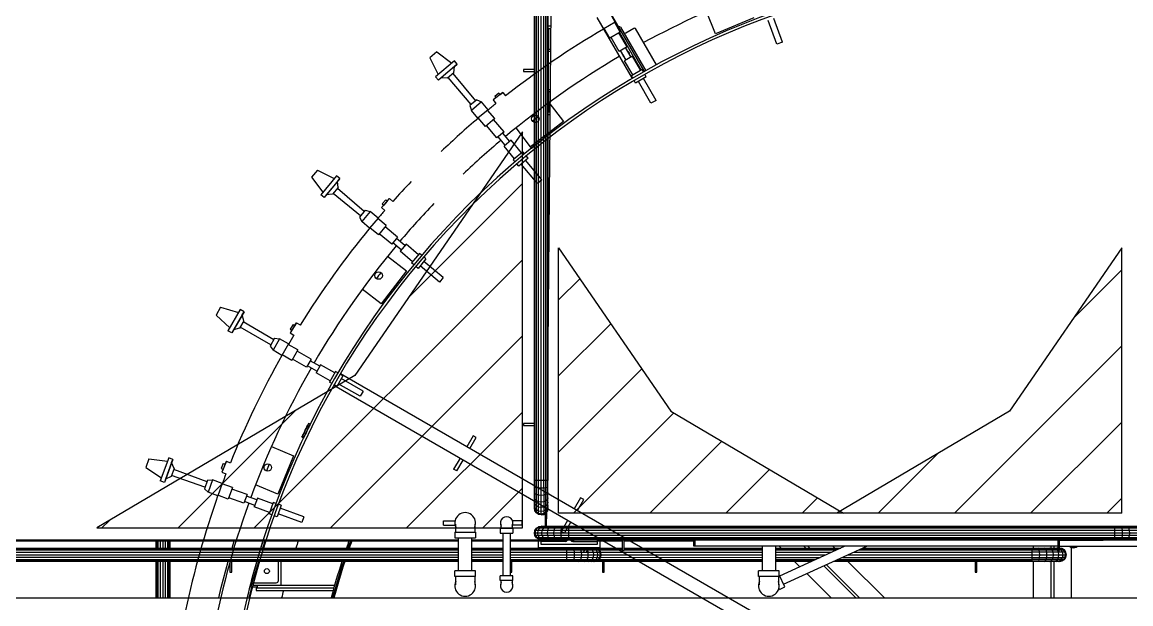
# Model space of a CAD drawing. Header units: metres. Extents: x 0 to 63075, y 0 to 44550.
# Drawn here: x 56310 to 56913, y 39122 to 39438 of the extents above; entities that cross this region are included whole.
import ezdxf

# ---------------------------------------------------------------- set-up
doc = ezdxf.new("R2010")
doc.units = ezdxf.units.M
doc.header["$LTSCALE"] = 75
for name, color, linetype in [('GSB', 7, 'Continuous'), ('ML6', 1, 'Continuous'), ('SDM', 7, 'Continuous'), ('SL1', 8, 'Continuous')]:
    doc.layers.add(name, color=color, linetype=linetype)
doc.styles.add('ROMANS', font='ROMANS.SHX')
doc.dimstyles.new('75___1-75', dxfattribs={"dimscale": 75, "dimtxt": 2.5, "dimasz": 2, "dimexe": 1.5, "dimexo": 1, "dimgap": 0.5, "dimtad": 1, "dimdec": 0, "dimzin": 12, "dimtxsty": 'ROMANS', "dimcen": 0, "dimclrd": 256, "dimclre": 256, "dimclrt": 3, "dimazin": 3, "dimtfac": 1, "dimtdec": 0, "dimtmove": 0, "dimatfit": 0, "dimfxl": 1, "dimlwd": -1, "dimlwe": -1, "dimarcsym": 0})
pattern_1 = [(44.99813, (326091.56, -18363.04), (-137.8813, 137.89033), [])]

# ---------------------------------------------------------------- blocks, each defined once
blk = doc.blocks.new('A$C6bae614f')
at = {"layer": 'SL1'}
h = blk.add_hatch(dxfattribs=at)
h.set_pattern_fill('_USER', color=256, scale=195, angle=44.9981, style=0, pattern_type=0)
h.set_pattern_definition(pattern_1)
h.paths.add_polyline_path([(390344.6, 36164), (389409.9, 35612), (390951.1, 35612), (390951.1, 37046.2)])
h = blk.add_hatch(dxfattribs=at)
h.set_pattern_fill('_USER', color=256, scale=195, angle=44.9981, style=0, pattern_type=0)
h.set_pattern_definition(pattern_1)
h.paths.add_polyline_path([(391488.2, 36035), (392114.1, 35665.3), (391082.1, 35665.3), (391082.1, 36625.7)])
h = blk.add_hatch(dxfattribs=at)
h.set_pattern_fill('_USER', color=256, scale=195, angle=44.9981, style=0, pattern_type=0)
h.set_pattern_definition(pattern_1)
h.paths.add_polyline_path([(392715.1, 36034.9), (392089.2, 35665.3), (393121.3, 35665.2), (393121.3, 36625.7)])
for p, q in [((390994.7, 35783.2), (390994.7, 37540)), ((390996.5, 35783.2), (390996.6, 37540)), ((391001.8, 35783.2), (391001.9, 37540)), ((391009.7, 35783.2), (391009.8, 37540)), ((391019.1, 35783.2), (391019.1, 37540)), ((391028.4, 35783.2), (391028.5, 37540)), ((391036.3, 35783.2), (391036.4, 37540)), ((391041.6, 35783.2), (391041.7, 37540)), ((391043.5, 37540), (391043.5, 35783.2)), ((391054.1, 37489.2), (391043.5, 36274.2)), ((391220.7, 37459.9), (391348.2, 37239)), ((391264.7, 37485.3), (391392.2, 37264.4)), ((391287.2, 37443.3), (391268.5, 37475.5)), ((391650.9, 37401.2), (391617.6, 37481.6)), ((391789.5, 37458.6), (391650.9, 37401.2)), ((391892.4, 37371.3), (391861.1, 37457.1)), ((391043.5, 37429.7), (391053.6, 37429.7)), ((391045.2, 37419.7), (391045.2, 37344.7)), ((391053.5, 37419.7), (391045.2, 37419.7)), ((391245.8, 37419.4), (391227.2, 37451.6)), ((391287.2, 37443.3), (391245.8, 37419.4)), ((391267.4, 37385.7), (391247.4, 37420.3)), ((391305.6, 37407.7), (391285.6, 37442.4)), ((391300.4, 37426.1), (391299.2, 37425.4)), ((391306.5, 37425.5), (391397.7, 37267.5)), ((391325.7, 37404.4), (391354.6, 37421.1)), ((391436.6, 37289), (391360.7, 37420.5)), ((391872.3, 37364), (391841.1, 37449.8)), ((391305.6, 37407.7), (391267.4, 37385.7)), ((391301.3, 37337.6), (391272, 37388.4)), ((391330.2, 37354.3), (391300.9, 37405.1)), ((391303, 37406.2), (391381.7, 37269.9)), ((390641.6, 37335.8), (390615.8, 37314.2)), ((390641.6, 37335.8), (390695.7, 37295.1)), ((391044.2, 37344.7), (391044.2, 37192.7)), ((391052.9, 37344.7), (391044.2, 37344.7)), ((391044.2, 37338.1), (391052.8, 37338.1)), ((391330.2, 37354.3), (391301.3, 37337.6)), ((391326.4, 37306.3), (391306.5, 37340.6)), ((391344.8, 37316.9), (391325, 37351.3)), ((391335.8, 37332.5), (391336.2, 37332.1)), ((391336.2, 37332.1), (391338.3, 37330)), ((391892.4, 37371.3), (391872.3, 37364)), ((390615.8, 37314.2), (390646.5, 37253.8)), ((390705.1, 37303), (390637, 37245.9)), ((390715.3, 37290.9), (390705.1, 37303)), ((391315.2, 37324), (391315.5, 37325.2)), ((391317.3, 37321.8), (391315.2, 37324)), ((391317.7, 37321.4), (391317.3, 37321.8)), ((391350.1, 37320), (391321.1, 37303.3)), ((391350.7, 37252.1), (391321.1, 37303.3)), ((391338.3, 37330), (391338, 37328.7)), ((391379.6, 37268.8), (391350.1, 37320)), ((390715.3, 37290.9), (390647.2, 37233.8)), ((390705.6, 37282.7), (390656.9, 37241.9)), ((390703.4, 37260.1), (390679.6, 37240.1)), ((390782.1, 37158.8), (390700.4, 37257.5)), ((390703.4, 37260.1), (390705.6, 37282.7)), ((390705.6, 37282.7), (390715.3, 37290.9)), ((390994.7, 37271.5), (390955.6, 37271.5)), ((390955.6, 37271.5), (390955.6, 37265.2)), ((390955.6, 37265.2), (390994.7, 37265.1)), ((391384.4, 37271.5), (391345.9, 37249.3)), ((391389.5, 37262.8), (391384.4, 37271.5)), ((391399.7, 37245.1), (391394.2, 37254.6)), ((390647.2, 37233.8), (390637, 37245.9)), ((390656.9, 37241.9), (390647.2, 37233.8)), ((390679.6, 37240.1), (390656.9, 37241.9)), ((390765.7, 37145.1), (390682.7, 37242.7)), ((391350.9, 37240.6), (391345.9, 37249.3)), ((391361.1, 37222.9), (391355.7, 37232.3)), ((391399.7, 37245.1), (391361.1, 37222.9)), ((391416.8, 37149.6), (391371.2, 37228.7)), ((391435.3, 37160.2), (391389.6, 37239.3)), ((390880.1, 37188.4), (390845.5, 37161.6)), ((390866, 37186.4), (390851.1, 37174.8)), ((390851.1, 37174.8), (390855.3, 37169.2)), ((390870.3, 37180.9), (390855.3, 37169.2)), ((390866, 37186.4), (390870.3, 37180.9)), ((390870.3, 37180.9), (390880.1, 37188.4)), ((390880.1, 37188.4), (390889.6, 37176.2)), ((391044.2, 37199.3), (391051.6, 37199.3)), ((391044.2, 37192.7), (391051.5, 37192.7)), ((391045.2, 37192.7), (391045.2, 37117.7)), ((390786.4, 37162.4), (390761.4, 37141.5)), ((390761.4, 37141.5), (390766.3, 37123.9)), ((390802.9, 37154.6), (390766.3, 37123.9)), ((390786.4, 37162.4), (390802.9, 37154.6)), ((390826.8, 37126), (390802.9, 37154.6)), ((390855.3, 37169.2), (390845.5, 37161.6)), ((390845.5, 37161.6), (390855.3, 37148.9)), ((391047.4, 37152.4), (391100.3, 37083.4)), ((391435.3, 37160.2), (391416.8, 37149.6)), ((390790.2, 37095.3), (390766.3, 37123.9)), ((390826.8, 37126), (390790.2, 37095.3)), ((390817.3, 37065.9), (390791.6, 37096.5)), ((390851.1, 37094.2), (390817.3, 37065.9)), ((390851.1, 37094.2), (390825.4, 37124.8)), ((391050.8, 37107.7), (391043.5, 37107.7)), ((391050.9, 37117.7), (391045.2, 37117.7)), ((390859.1, 37024.4), (390821.4, 37069.3)), ((390884.7, 37045.9), (390847, 37090.8)), ((390981.1, 36992.4), (390928.4, 37061)), ((391100.3, 37083.4), (391024.9, 37025.5)), ((390884.7, 37045.9), (390859.1, 37024.4)), ((390889.2, 36997.9), (390863.7, 37028.3)), ((390905.5, 37011.6), (390880, 37042)), ((390910.2, 37015.5), (390884.6, 36994)), ((390948.2, 36970.2), (390910.2, 37015.5)), ((391024.1, 37026.5), (391028.1, 37021.6)), ((390922.6, 36948.8), (390884.6, 36994)), ((390952.4, 36973.8), (390918.3, 36945.2)), ((390958.9, 36966.1), (390952.4, 36973.8)), ((390984.2, 36986.7), (390980.2, 36991.7)), ((390924.8, 36937.5), (390918.3, 36945.2)), ((390972, 36950.4), (390937.9, 36921.8)), ((391021.8, 36873), (390963.1, 36943)), ((390972, 36950.4), (390965, 36958.8)), ((390209.7, 36908), (390188.1, 36882.3)), ((390209.7, 36908), (390270, 36877.4)), ((390937.9, 36921.8), (390930.9, 36930.2)), ((391005.5, 36859.3), (390946.8, 36929.3)), ((390188.1, 36882.3), (390228.8, 36828.2)), ((390278, 36886.8), (390220.8, 36818.7)), ((390290.1, 36876.7), (390232.9, 36808.6)), ((390282, 36866.9), (390241.1, 36818.2)), ((390290.1, 36876.7), (390278, 36886.8)), ((390282, 36866.9), (390290.1, 36876.7)), ((390283.7, 36844.3), (390282, 36866.9)), ((391021.8, 36873), (391005.5, 36859.3)), ((390232.9, 36808.6), (390220.8, 36818.7)), ((390241.1, 36818.2), (390232.9, 36808.6)), ((390263.7, 36820.5), (390241.1, 36818.2)), ((390283.7, 36844.3), (390263.7, 36820.5)), ((390365, 36741.8), (390266.3, 36823.5)), ((390378.8, 36758.2), (390281.2, 36841.2)), ((390470.2, 36804.4), (390440.8, 36772)), ((390449.1, 36781.1), (390440.8, 36772)), ((390440.8, 36772), (390452.6, 36761.2)), ((390456.7, 36799.9), (390443.9, 36785.9)), ((390443.9, 36785.9), (390449.1, 36781.1)), ((390461.9, 36795.2), (390449.1, 36781.1)), ((390456.7, 36799.9), (390461.9, 36795.2)), ((390461.9, 36795.2), (390470.2, 36804.4)), ((390470.2, 36804.4), (390481.6, 36794)), ((390382.4, 36762.5), (390361.4, 36737.5)), ((390361.4, 36737.5), (390369.3, 36721)), ((390400, 36757.6), (390369.3, 36721)), ((390382.4, 36762.5), (390400, 36757.6)), ((390428.5, 36733.7), (390397.8, 36697.1)), ((390428.5, 36733.7), (390400, 36757.6)), ((390458, 36706.5), (390427.3, 36732.2)), ((390397.8, 36697.1), (390369.3, 36721)), ((390429.6, 36672.8), (390399, 36698.5)), ((390458, 36706.5), (390429.6, 36672.8)), ((390499.4, 36664.8), (390454.5, 36702.5)), ((390478, 36639.2), (390433.1, 36676.9)), ((390499.4, 36664.8), (390478, 36639.2)), ((390525.9, 36634.6), (390495.5, 36660.2)), ((390512.2, 36618.4), (390481.8, 36643.8)), ((390529.8, 36639.3), (390508.3, 36613.7)), ((390553.6, 36575.7), (390508.3, 36613.7)), ((390575.1, 36601.3), (390529.8, 36639.3)), ((390462.8, 36595.5), (390531.8, 36542.5)), ((390578.6, 36605.5), (390550, 36571.5)), ((390557.8, 36565), (390550, 36571.5)), ((390602, 36585.9), (390573.4, 36551.9)), ((390586.4, 36599.1), (390578.6, 36605.5)), ((390602, 36585.9), (390593.6, 36593)), ((390664.5, 36518.3), (390594.6, 36577.1)), ((390531.8, 36542.5), (390440.4, 36423.5)), ((390573.4, 36551.9), (390565, 36558.9)), ((390650.8, 36502), (390580.9, 36560.7)), ((390664.5, 36518.3), (390650.8, 36502)), ((390440.4, 36423.5), (390371.5, 36476.5)), ((389858.6, 36411.8), (389841.8, 36382.7)), ((389858.6, 36411.8), (389923.4, 36392.1)), ((389841.8, 36382.7), (389891.3, 36336.5)), ((389929.6, 36402.8), (389885.1, 36325.8)), ((389943.3, 36394.9), (389898.8, 36317.9)), ((389937, 36383.9), (389905.2, 36328.9)), ((389943.3, 36394.9), (389929.6, 36402.8)), ((389937, 36383.9), (389943.3, 36394.9)), ((389942.6, 36361.9), (389937, 36383.9)), ((389905.2, 36328.9), (389898.8, 36317.9)), ((389927.1, 36335), (389905.2, 36328.9)), ((389942.6, 36361.9), (389927.1, 36335)), ((390040.5, 36275.1), (389929.1, 36338.4)), ((390051.2, 36293.6), (389940.6, 36358.4)), ((390133.2, 36354.9), (390109.9, 36318)), ((390120.6, 36348.2), (390110.5, 36332.2)), ((390110.5, 36332.2), (390116.4, 36328.4)), ((390126.6, 36344.5), (390116.4, 36328.4)), ((390120.6, 36348.2), (390126.6, 36344.5)), ((390126.6, 36344.5), (390133.2, 36354.9)), ((390133.2, 36354.9), (390146.3, 36346.8)), ((389898.8, 36317.9), (389885.1, 36325.8)), ((390054, 36298.5), (390037.7, 36270.2)), ((390072.2, 36296.7), (390048.3, 36255.3)), ((390054, 36298.5), (390072.2, 36296.7)), ((390104.4, 36278.1), (390072.2, 36296.7)), ((390116.4, 36328.4), (390109.9, 36318)), ((390109.9, 36318), (390123.4, 36309.4)), ((390037.7, 36270.2), (390048.3, 36255.3)), ((390080.5, 36236.7), (390048.3, 36255.3)), ((390104.4, 36278.1), (390080.5, 36236.7)), ((390138.1, 36256.5), (390103.5, 36276.5)), ((390138.1, 36256.5), (390116.1, 36218.3)), ((390186.2, 36222.6), (390135.5, 36251.9)), ((390116.1, 36218.3), (390081.5, 36238.3)), ((390169.5, 36193.6), (390118.8, 36222.9)), ((390186.2, 36222.6), (390169.5, 36193.6)), ((390217.5, 36197.5), (390183.2, 36217.3)), ((390206.9, 36179.1), (390172.5, 36198.9)), ((390220.6, 36202.7), (390203.9, 36173.8)), ((390255, 36144.3), (390203.9, 36173.8)), ((390271.7, 36173.2), (390220.6, 36202.7)), ((390274.5, 36178), (390252.3, 36139.5)), ((390283.2, 36172.9), (390274.5, 36178)), ((390300.9, 36162.7), (390291.5, 36168.2)), ((392016.1, 35174.6), (390292.4, 36169.8)), ((390261, 36134.4), (390252.3, 36139.5)), ((391992, 35132.8), (390268.3, 36128)), ((390278.7, 36124.2), (390269.2, 36129.7)), ((390300.9, 36162.7), (390278.7, 36124.2)), ((390363.6, 36088.6), (390284.5, 36134.2)), ((390374.2, 36107), (390295.1, 36152.7)), ((390374.2, 36107), (390363.6, 36088.6)), ((390177.4, 35990.6), (390183.1, 35987.9)), ((390994.7, 35989.5), (390955.6, 35989.5)), ((390955.6, 35989.5), (390955.6, 35983.2)), ((390955.6, 35983.2), (390994.7, 35983.2)), ((390158.6, 35937.4), (390152.9, 35940.2)), ((390772.4, 35945.7), (390749.4, 35906)), ((390760.4, 35899.6), (390783.4, 35939.3)), ((390783.4, 35939.3), (390772.4, 35945.7)), ((390042.2, 35906.3), (390122.6, 35873)), ((389599.1, 35862.2), (389587.6, 35830.6)), ((389599.1, 35862.2), (389666.3, 35854)), ((389670.5, 35865.6), (389640.1, 35782.1)), ((389685.4, 35860.2), (389654.9, 35776.7)), ((389681.1, 35848.3), (389659.3, 35788.6)), ((389685.4, 35860.2), (389670.5, 35865.6)), ((389681.1, 35848.3), (389685.4, 35860.2)), ((389690.5, 35827.6), (389681.1, 35848.3)), ((389879.3, 35853.8), (389862.8, 35813.4)), ((389874.6, 35842.4), (389879.3, 35853.8)), ((389879.3, 35853.8), (389893.6, 35848)), ((390122.6, 35873), (390065.1, 35734.4)), ((390725.3, 35864.1), (390702.3, 35824.4)), ((390713.3, 35818.1), (390736.3, 35857.8)), ((389587.6, 35830.6), (389644.3, 35793.7)), ((389690.5, 35827.6), (389679.8, 35798.4)), ((389809.2, 35779.2), (389689.1, 35823.8)), ((389868.1, 35845), (389861, 35827.5)), ((389861, 35827.5), (389867.4, 35824.8)), ((389867.4, 35824.8), (389862.8, 35813.4)), ((389862.8, 35813.4), (389877.6, 35807.3)), ((389874.6, 35842.4), (389867.4, 35824.8)), ((389868.1, 35845), (389874.6, 35842.4)), ((390713.3, 35818.1), (390702.3, 35824.4)), ((389654.9, 35776.7), (389640.1, 35782.1)), ((389659.3, 35788.6), (389654.9, 35776.7)), ((389679.8, 35798.4), (389659.3, 35788.6)), ((389801.9, 35759.1), (389681.2, 35802.1)), ((389811.1, 35784.5), (389800, 35753.8)), ((389811.1, 35784.5), (389829.4, 35785.9)), ((389829.4, 35785.9), (389813, 35741)), ((389864.3, 35773.2), (389829.4, 35785.9)), ((389864.3, 35773.2), (389848, 35728.3)), ((389901.3, 35757.7), (389863.7, 35771.4)), ((390065.1, 35734.4), (389984.8, 35767.7)), ((390994.7, 35760.9), (390994.7, 35783.2)), ((390996.5, 35783.2), (390994.7, 35783.2)), ((391001.8, 35783.2), (390996.5, 35783.2)), ((390996.5, 35758.9), (390996.5, 35783.2)), ((391009.7, 35783.2), (391001.8, 35783.2)), ((391001.8, 35757.1), (391001.8, 35783.2)), ((391028.4, 35783.2), (391009.7, 35783.2)), ((391009.7, 35755.9), (391009.7, 35783.2)), ((391019.1, 35755.5), (391019.1, 35783.2)), ((391036.3, 35783.2), (391028.4, 35783.2)), ((391028.4, 35755.9), (391028.4, 35783.2)), ((391041.6, 35783.2), (391036.3, 35783.2)), ((391036.3, 35757.1), (391036.3, 35783.2)), ((391041.6, 35758.9), (391041.6, 35783.2)), ((391043.5, 35783.2), (391041.6, 35783.2)), ((391043.5, 35760.9), (391043.5, 35783.2)), ((389800, 35753.8), (389813, 35741)), ((389848, 35728.3), (389813, 35741)), ((389886.2, 35716.3), (389848.6, 35730)), ((389901.3, 35757.7), (389886.2, 35716.3)), ((389954.5, 35732.7), (389899.5, 35752.7)), ((389954.5, 35732.7), (389943.1, 35701.3)), ((389989.7, 35713.4), (389952.5, 35727)), ((390994.7, 35739.8), (390994.7, 35760.9)), ((390996.5, 35758.9), (390994.7, 35760.9)), ((390994.7, 35720.8), (390994.7, 35739.8)), ((390996.5, 35735.8), (390994.7, 35739.8)), ((390996.5, 35735.8), (390996.5, 35758.9)), ((391001.8, 35757.1), (390996.5, 35758.9)), ((390996.5, 35715), (390996.5, 35735.8)), ((391001.8, 35732.3), (390996.5, 35735.8)), ((391009.7, 35755.9), (391001.8, 35757.1)), ((391001.8, 35732.3), (391001.8, 35757.1)), ((391001.8, 35710.1), (391001.8, 35732.3)), ((391009.7, 35730), (391001.8, 35732.3)), ((391009.7, 35730), (391009.7, 35755.9)), ((391019.1, 35755.5), (391009.7, 35755.9)), ((391009.7, 35706.8), (391009.7, 35730)), ((391019.1, 35729.2), (391009.7, 35730)), ((391028.4, 35755.9), (391019.1, 35755.5)), ((391019.1, 35729.2), (391019.1, 35755.5)), ((391028.4, 35730), (391019.1, 35729.2)), ((391019.1, 35705.6), (391019.1, 35729.2)), ((391036.3, 35757.1), (391028.4, 35755.9)), ((391028.4, 35755.9), (391028.4, 35730)), ((391036.3, 35732.3), (391028.4, 35730)), ((391028.4, 35730), (391028.4, 35706.8)), ((391041.6, 35758.9), (391036.3, 35757.1)), ((391036.3, 35732.3), (391036.3, 35757.1)), ((391041.6, 35735.8), (391036.3, 35732.3)), ((391036.3, 35710.1), (391036.3, 35732.3)), ((391043.5, 35760.9), (391041.6, 35758.9)), ((391041.6, 35735.8), (391041.6, 35758.9)), ((391043.5, 35739.8), (391041.6, 35735.8)), ((391041.6, 35715), (391041.6, 35735.8)), ((391043.5, 35739.8), (391043.5, 35760.9)), ((391043.5, 35720.8), (391043.5, 35739.8)), ((389943.1, 35701.3), (389888, 35721.3)), ((389982.5, 35693.5), (389945.2, 35707)), ((389991.8, 35719.1), (389980.4, 35687.7)), ((390035.9, 35667.5), (389980.4, 35687.7)), ((390047.3, 35698.9), (389991.8, 35719.1)), ((390049.2, 35704.1), (390034, 35662.3)), ((390058.7, 35700.7), (390049.2, 35704.1)), ((390077.9, 35693.7), (390062.7, 35651.9)), ((390077.9, 35693.7), (390067.6, 35697.4)), ((390996.5, 35715), (390994.7, 35720.8)), ((390994.7, 35705), (390994.7, 35720.8)), ((390994.7, 35693.1), (390994.7, 35705)), ((390996.5, 35697.7), (390994.7, 35705)), ((390996.5, 35684.7), (390994.7, 35693.1)), ((390994.7, 35685.7), (390994.7, 35693.1)), ((391001.8, 35710.1), (390996.5, 35715)), ((390996.5, 35697.7), (390996.5, 35715)), ((390996.5, 35684.7), (390996.5, 35697.7)), ((391001.8, 35691.5), (390996.5, 35697.7)), ((391001.8, 35691.5), (391001.8, 35710.1)), ((391009.7, 35706.8), (391001.8, 35710.1)), ((391001.8, 35677.6), (391001.8, 35691.5)), ((391009.7, 35687.4), (391001.8, 35691.5)), ((391019.1, 35705.6), (391009.7, 35706.8)), ((391009.7, 35687.4), (391009.7, 35706.8)), ((391019.1, 35685.9), (391009.7, 35687.4)), ((391009.7, 35672.8), (391009.7, 35687.4)), ((391028.4, 35706.8), (391019.1, 35705.6)), ((391019.1, 35685.9), (391019.1, 35705.6)), ((391028.4, 35687.4), (391019.1, 35685.9)), ((391036.3, 35710.1), (391028.4, 35706.8)), ((391028.4, 35706.8), (391028.4, 35687.4)), ((391036.3, 35691.5), (391028.4, 35687.4)), ((391028.4, 35687.4), (391028.4, 35672.8)), ((391041.6, 35715), (391036.3, 35710.1)), ((391036.3, 35691.5), (391036.3, 35710.1)), ((391041.6, 35697.7), (391036.3, 35691.5)), ((391036.3, 35677.6), (391036.3, 35691.5)), ((391043.5, 35720.8), (391041.6, 35715)), ((391041.6, 35697.7), (391041.6, 35715)), ((391043.5, 35705), (391041.6, 35697.7)), ((391041.6, 35684.7), (391041.6, 35697.7)), ((391043.5, 35693.1), (391041.6, 35684.7)), ((391043.5, 35705), (391043.5, 35720.8)), ((391043.5, 35693.1), (391043.5, 35705)), ((391043.5, 35685.7), (391043.5, 35693.1)), ((391162.1, 35720.7), (391139.1, 35681)), ((391150.1, 35674.6), (391173.1, 35714.3)), ((391173.1, 35714.3), (391162.1, 35720.7)), ((390043.5, 35658.9), (390034, 35662.3)), ((390062.7, 35651.9), (390052.4, 35655.6)), ((390152.5, 35631.5), (390066.6, 35662.8)), ((390159.8, 35651.5), (390073.9, 35682.8)), ((390159.8, 35651.5), (390152.5, 35631.5)), ((390996.5, 35676.6), (390994.7, 35685.7)), ((390994.7, 35685.7), (390994.7, 35683.2)), ((390996.5, 35673.9), (390994.7, 35683.2)), ((391001.8, 35677.6), (390996.5, 35684.7)), ((390996.5, 35676.6), (390996.5, 35684.7)), ((391001.8, 35668.9), (390996.5, 35676.6)), ((390996.5, 35676.6), (390996.5, 35673.9)), ((391001.8, 35665.9), (390996.5, 35673.9)), ((391001.8, 35668.9), (391001.8, 35677.6)), ((391009.7, 35672.8), (391001.8, 35677.6)), ((391001.8, 35668.9), (391001.8, 35665.9)), ((391009.7, 35663.7), (391001.8, 35668.9)), ((391009.7, 35660.6), (391001.8, 35665.9)), ((391019.1, 35671.1), (391009.7, 35672.8)), ((391009.7, 35663.7), (391009.7, 35672.8)), ((391009.7, 35663.7), (391009.7, 35660.6)), ((391019.1, 35661.9), (391009.7, 35663.7)), ((391019.1, 35658.8), (391009.7, 35660.6)), ((391019.1, 35671.1), (391019.1, 35685.9)), ((391028.4, 35672.8), (391019.1, 35671.1)), ((391019.1, 35661.9), (391019.1, 35671.1)), ((391028.4, 35663.7), (391019.1, 35661.9)), ((391019.1, 35661.9), (391019.1, 35658.8)), ((391028.4, 35660.6), (391019.1, 35658.8)), ((391019.2, 35658.8), (391019.1, 35658.8)), ((391019.2, 35658.8), (391028.6, 35660.7)), ((391036.3, 35677.6), (391028.4, 35672.8)), ((391028.4, 35672.8), (391028.4, 35663.7)), ((391036.3, 35668.9), (391028.4, 35663.7)), ((391036.3, 35665.9), (391028.4, 35660.6)), ((391028.4, 35663.7), (391028.4, 35660.6)), ((391028.6, 35660.7), (391028.4, 35660.6)), ((391028.6, 35660.7), (391036.5, 35665.9)), ((391035.1, 35617.6), (391035.1, 35665)), ((391041.6, 35684.7), (391036.3, 35677.6)), ((391036.3, 35668.9), (391036.3, 35677.6)), ((391041.6, 35676.6), (391036.3, 35668.9)), ((391041.6, 35673.9), (391036.3, 35665.9)), ((391036.3, 35668.9), (391036.3, 35665.9)), ((391036.5, 35665.9), (391036.3, 35665.9)), ((391036.5, 35665.9), (391041.8, 35673.9)), ((391038.2, 35668.5), (391037.7, 35617.6)), ((391043.5, 35685.7), (391041.6, 35676.6)), ((391041.6, 35676.6), (391041.6, 35684.7)), ((391043.5, 35683.2), (391041.6, 35673.9)), ((391041.6, 35676.6), (391041.6, 35673.9)), ((391041.8, 35673.9), (391041.6, 35673.9)), ((391041.8, 35673.9), (391043.6, 35683.2)), ((391043.5, 35683.2), (391043.5, 35685.7)), ((391043.6, 35683.2), (391043.5, 35684)), ((391043.5, 35683.2), (391043.6, 35683.2)), ((390665.1, 35622), (390665.1, 35637)), ((390665.1, 35637), (390707.1, 35637)), ((390665.1, 35622), (390707.1, 35622)), ((390709.6, 35596.1), (390709.6, 35625.5)), ((390778.6, 35625.5), (390778.6, 35596.1)), ((390871.1, 35610.4), (390917.1, 35610.4)), ((390871.1, 35610.4), (390871.1, 35592.9)), ((390874.3, 35610.4), (390874.3, 35625.1)), ((390913.9, 35625.1), (390913.9, 35610.4)), ((390949.1, 35637), (390915.8, 35637)), ((390949.1, 35622), (390915.8, 35622)), ((390917.1, 35610.4), (390917.1, 35592.9)), ((390949.1, 35637), (390949.1, 35622)), ((390996.5, 35602.5), (391001.8, 35610.4)), ((390999.6, 35602.5), (391004.7, 35610.4)), ((391001.8, 35610.4), (391009.7, 35615.7)), ((393213.4, 35610.4), (391001.8, 35610.4)), ((391004.7, 35610.4), (391012.5, 35615.7)), ((391008.7, 35602.5), (391013.4, 35610.4)), ((391009.7, 35615.7), (391019.1, 35617.6)), ((393205.5, 35615.7), (391009.7, 35615.7)), ((391012.5, 35615.7), (391021.6, 35617.6)), ((391013.4, 35610.4), (391020.6, 35615.7)), ((393196.2, 35617.5), (391019.1, 35617.6)), ((391020.6, 35615.7), (391029, 35617.6)), ((391023.3, 35602.5), (391027.4, 35610.4)), ((391027.4, 35610.4), (391033.6, 35615.7)), ((391033.6, 35615.7), (391040.9, 35617.6)), ((391042.7, 35602.5), (391046, 35610.4)), ((391046, 35610.4), (391050.9, 35615.7)), ((391050.9, 35615.7), (391056.7, 35617.6)), ((391065.9, 35602.5), (391068.2, 35610.4)), ((391068.2, 35610.4), (391071.6, 35615.7)), ((391071.6, 35615.7), (391075.7, 35617.6)), ((391091.8, 35602.5), (391093, 35610.4)), ((391115, 35639.1), (391092.1, 35599.4)), ((391093, 35610.4), (391094.7, 35615.7)), ((391094.7, 35615.7), (391096.8, 35617.6)), ((391103.1, 35593.1), (391126, 35632.8)), ((391119.1, 35615.7), (391119.1, 35617.6)), ((391119.1, 35610.4), (391119.1, 35615.7)), ((391119.1, 35602.5), (391119.1, 35610.4)), ((393096.2, 35615.7), (393096.2, 35617.5)), ((393096.2, 35610.4), (393096.2, 35615.7)), ((393096.2, 35602.5), (393096.2, 35610.4)), ((393120.5, 35615.7), (393118.4, 35617.5)), ((393122.3, 35610.4), (393120.5, 35615.7)), ((393123.5, 35602.5), (393122.3, 35610.4)), ((393143.6, 35615.7), (393139.6, 35617.5)), ((393147.1, 35610.4), (393143.6, 35615.7)), ((393149.4, 35602.5), (393147.1, 35610.4)), ((387924.6, 35568.3), (390720, 35568.2)), ((390706.4, 35596.1), (390781.8, 35596.1)), ((390706.4, 35596.1), (390706.4, 35575.4)), ((390706.4, 35575.4), (390781.8, 35575.4)), ((390720, 35456.3), (390720, 35575.4)), ((390768.2, 35456.3), (390768.2, 35575.4)), ((390768.2, 35568.2), (390880.8, 35568.2)), ((390781.8, 35596.1), (390781.8, 35575.4)), ((390871.1, 35592.9), (390917.1, 35592.9)), ((390880.8, 35592.9), (390880.8, 35438.8)), ((390907.4, 35592.9), (390907.4, 35438.8)), ((390907.4, 35568.2), (391035.1, 35568.2)), ((390994.7, 35593.2), (390996.5, 35602.5)), ((393220.6, 35593.1), (390994.7, 35593.2)), ((390996.5, 35583.9), (390994.7, 35593.2)), ((393218.7, 35602.5), (390996.5, 35602.5)), ((393218.7, 35583.8), (390996.5, 35583.9)), ((391001.8, 35575.9), (390996.5, 35583.9)), ((390997.8, 35593.2), (390999.6, 35602.5)), ((390999.6, 35583.9), (390997.8, 35593.2)), ((391004.7, 35575.9), (390999.6, 35583.9)), ((393213.4, 35575.9), (391001.8, 35575.9)), ((391009.7, 35570.7), (391001.8, 35575.9)), ((391012.5, 35570.7), (391004.7, 35575.9)), ((391007, 35593.2), (391008.7, 35602.5)), ((391008.7, 35583.9), (391007, 35593.2)), ((391013.4, 35575.9), (391008.7, 35583.9)), ((393205.5, 35570.6), (391009.7, 35570.7)), ((391019.1, 35568.8), (391009.7, 35570.7)), ((391021.6, 35568.8), (391012.5, 35570.7)), ((391020.5, 35570.7), (391013.4, 35575.9)), ((391018.6, 35563.2), (391018.6, 35568.2)), ((391018.6, 35563.2), (391018.6, 35568.2)), ((391019.1, 35568.8), (393196.2, 35568.7)), ((391029, 35568.8), (391020.5, 35570.7)), ((391021.8, 35593.2), (391023.3, 35602.5)), ((391023.3, 35583.9), (391021.8, 35593.2)), ((391027.4, 35575.9), (391023.3, 35583.9)), ((391033.6, 35570.7), (391027.4, 35575.9)), ((391040.9, 35568.8), (391033.6, 35570.7)), ((391035.1, 35568.2), (391035.1, 35568.8)), ((391041.5, 35593.2), (391042.7, 35602.5)), ((391042.7, 35583.9), (391041.5, 35593.2)), ((391046, 35575.9), (391042.7, 35583.9)), ((391044.1, 35568.8), (391044.1, 35567.7)), ((391196.1, 35567.7), (391044.1, 35567.7)), ((391050.9, 35570.7), (391046, 35575.9)), ((391056.7, 35568.8), (391050.9, 35570.7)), ((391065.1, 35593.2), (391065.9, 35602.5)), ((391065.9, 35583.9), (391065.1, 35593.2)), ((391068.2, 35575.9), (391065.9, 35583.9)), ((391071.6, 35570.7), (391068.2, 35575.9)), ((391075.7, 35568.8), (391071.6, 35570.7)), ((391091.4, 35593.2), (391091.8, 35602.5)), ((391091.8, 35583.9), (391091.4, 35593.2)), ((391093, 35575.9), (391091.8, 35583.9)), ((391103.1, 35593.1), (391092.1, 35599.4)), ((391094.7, 35570.7), (391093, 35575.9)), ((391096.8, 35568.8), (391094.7, 35570.7)), ((391101.5, 35563.2), (391106, 35567.7)), ((391119.1, 35593.2), (391119.1, 35602.5)), ((391119.1, 35583.9), (391119.1, 35593.2)), ((391119.1, 35575.9), (391119.1, 35583.9)), ((391119.1, 35570.7), (391119.1, 35575.9)), ((391119.1, 35568.8), (391119.1, 35570.7)), ((391134.2, 35567.7), (391138.7, 35563.2)), ((391134.2, 35567.7), (391138.7, 35563.2)), ((391196.1, 35568.8), (391196.1, 35567.7)), ((391221.6, 35568.8), (391221.6, 35563.2)), ((391312.7, 35568.8), (391312.7, 35529.7)), ((391319.1, 35529.7), (391319.1, 35568.8)), ((391325.1, 35568.2), (391325.1, 35568.8)), ((391325.1, 35568.2), (392889.8, 35568.1)), ((391571.5, 35545.4), (391571.5, 35568.2)), ((391575.6, 35568.2), (391575.6, 35545.4)), ((392889.8, 35568.7), (392889.8, 35529.6)), ((392896.2, 35529.6), (392896.2, 35568.7)), ((392896.2, 35568.1), (393054.1, 35568.1)), ((393054.1, 35568.7), (393054.1, 35567.6)), ((393206.1, 35567.6), (393054.1, 35567.6)), ((393096.2, 35593.1), (393096.2, 35602.5)), ((393096.2, 35583.8), (393096.2, 35593.1)), ((393096.2, 35575.9), (393096.2, 35583.8)), ((393096.2, 35570.6), (393096.2, 35575.9)), ((393096.2, 35568.7), (393096.2, 35570.6)), ((393118.4, 35568.7), (393120.5, 35570.6)), ((393120.5, 35570.6), (393122.3, 35575.9)), ((393122.3, 35575.9), (393123.5, 35583.8)), ((393123.9, 35593.1), (393123.5, 35602.5)), ((393123.5, 35583.8), (393123.9, 35593.1)), ((393139.6, 35568.7), (393143.6, 35570.6)), ((393143.6, 35570.6), (393147.1, 35575.9)), ((393147.1, 35575.9), (393149.4, 35583.8)), ((393150.2, 35593.1), (393149.4, 35602.5)), ((393149.4, 35583.8), (393150.2, 35593.1)), ((387923.2, 35532.1), (390720, 35532)), ((387923.4, 35537.3), (390720, 35537.2)), ((387923.5, 35539.2), (390720, 35539.1)), ((387924.5, 35564.8), (390720, 35564.7)), ((389625.7, 35539.1), (389625.7, 35564.7)), ((389627.6, 35539.1), (389627.6, 35564.7)), ((389632.8, 35539.1), (389632.8, 35564.7)), ((389640.8, 35539.1), (389640.8, 35564.7)), ((389650.1, 35539.1), (389650.1, 35564.7)), ((389659.4, 35539.1), (389659.4, 35564.7)), ((389667.4, 35539.1), (389667.4, 35564.7)), ((389672.6, 35539.1), (389672.6, 35564.7)), ((389674.5, 35564.7), (389674.5, 35539.1)), ((389900, 35539.1), (389907.1, 35564.7)), ((390768.2, 35564.7), (390880.8, 35564.7)), ((390768.2, 35539.1), (390880.8, 35539.1)), ((390768.2, 35537.2), (390880.8, 35537.2)), ((390768.2, 35532), (390880.8, 35532)), ((390907.4, 35564.7), (391018.6, 35564.7)), ((390907.4, 35539.1), (391312.7, 35539.1)), ((390907.4, 35537.2), (391312.7, 35537.2)), ((390907.4, 35532), (391312.7, 35531.9)), ((391008.6, 35564.7), (391008.6, 35539.7)), ((391231.6, 35539.7), (391008.6, 35539.7)), ((391106.5, 35563.2), (391018.6, 35563.2)), ((391018.6, 35552.2), (391018.6, 35563.2)), ((391018.6, 35552.2), (391018.6, 35563.2)), ((391221.6, 35552.2), (391018.6, 35552.2)), ((391103, 35564.7), (391111.7, 35564.7)), ((391112.4, 35537.2), (391112.4, 35539.1)), ((391112.4, 35531.9), (391112.4, 35537.2)), ((391112.4, 35524), (391112.4, 35531.9)), ((391128.4, 35564.7), (391137.2, 35564.7)), ((391133.7, 35563.2), (391221.6, 35563.2)), ((391138.4, 35531.9), (391136.7, 35537.2)), ((391139.6, 35524), (391138.4, 35531.9)), ((391165.5, 35524), (391163.2, 35531.9)), ((391172.9, 35524), (391177, 35531.9)), ((391177, 35531.9), (391181.7, 35535.9)), ((391180.5, 35537.2), (391185.5, 35531.9)), ((391186.1, 35530.5), (391182.1, 35524)), ((391185.5, 35531.9), (391188.8, 35524)), ((391204, 35531.9), (391197.8, 35537.2)), ((391203, 35537.2), (391212.4, 35539.1)), ((391208.2, 35524), (391204, 35531.9)), ((391218, 35531.9), (391210.9, 35537.2)), ((391212.4, 35539.1), (391221.7, 35537.2)), ((391222.8, 35524), (391218, 35531.9)), ((391226.7, 35531.9), (391218.9, 35537.2)), ((391221.6, 35564.7), (391312.7, 35564.7)), ((391221.6, 35563.2), (391221.6, 35552.2)), ((391229.6, 35531.9), (391221.7, 35537.2)), ((391231.8, 35524), (391226.7, 35531.9)), ((391234.9, 35524), (391229.6, 35531.9)), ((391231.6, 35564.7), (391231.6, 35539.7)), ((391312.7, 35529.7), (391319.1, 35529.7)), ((391319.1, 35564.7), (391571.5, 35564.7)), ((391319.1, 35539.1), (391819.5, 35539.1)), ((391319.1, 35537.2), (391819.5, 35537.2)), ((391319.1, 35531.9), (391819.5, 35531.9)), ((392889.8, 35545.4), (391571.5, 35545.4)), ((391819.5, 35545.4), (391819.5, 35456.3)), ((391867.7, 35545.4), (391867.7, 35456.3)), ((391867.7, 35539.1), (392103.9, 35539.1)), ((391867.7, 35537.2), (392099.8, 35537.2)), ((391867.7, 35531.9), (392088.2, 35531.9)), ((391888.1, 35539.1), (391881.8, 35545.4)), ((391882.9, 35438.4), (392117.8, 35545.4)), ((391896.8, 35408), (392198.4, 35545.4)), ((391977.9, 35539.1), (391971.6, 35545.4)), ((391985, 35545.4), (391991.4, 35539.1)), ((392074.8, 35545.4), (392081.2, 35539.1)), ((392168.8, 35531.9), (392889.8, 35531.9)), ((392180.4, 35537.2), (392889.8, 35537.2)), ((392184.5, 35539.1), (392889.8, 35539)), ((392796.6, 35537.2), (392796.6, 35539)), ((392796.6, 35531.9), (392796.6, 35537.2)), ((392796.6, 35524), (392796.6, 35531.9)), ((392801.8, 35539), (392801.8, 35545.4)), ((392820.9, 35537.2), (392818.9, 35539)), ((392822.7, 35531.9), (392820.9, 35537.2)), ((392823.9, 35524), (392822.7, 35531.9)), ((392844, 35537.2), (392840, 35539)), ((392847.5, 35531.9), (392844, 35537.2)), ((392849.8, 35524), (392847.5, 35531.9)), ((392864.8, 35537.2), (392859, 35539)), ((392869.7, 35531.9), (392864.8, 35537.2)), ((392865.3, 35539), (392865.3, 35545.4)), ((392873, 35524), (392869.7, 35531.9)), ((392874.8, 35545.4), (392874.8, 35539)), ((392882.1, 35537.2), (392874.8, 35539)), ((392888.3, 35531.9), (392882.1, 35537.2)), ((392889.8, 35538.3), (392886.7, 35539)), ((392892.4, 35524), (392888.3, 35531.9)), ((392889.8, 35529.6), (392896.2, 35529.6)), ((392896.2, 35545.4), (394552.5, 35545.3)), ((392896.2, 35539), (392896.6, 35539)), ((392903.2, 35537.2), (392896.2, 35538.6)), ((392896.2, 35537.2), (392905.9, 35537.2)), ((392902.2, 35531.9), (392896.2, 35536.4)), ((392896.2, 35531.9), (392913.9, 35531.9)), ((392905.9, 35537.2), (392896.6, 35539)), ((392907, 35524), (392902.2, 35531.9)), ((392910.9, 35531.9), (392903.2, 35537.2)), ((392913.9, 35531.9), (392905.9, 35537.2)), ((392916.1, 35524), (392910.9, 35531.9)), ((392919.1, 35524), (392913.9, 35531.9)), ((392932.3, 35545.4), (392937.3, 35542.1)), ((392936.9, 35545.4), (392937.3, 35545.2)), ((392937.3, 35545.4), (392937.3, 35542.1)), ((392937.3, 35545.2), (392946.6, 35543.3)), ((392937.3, 35542.1), (392946.6, 35540.2)), ((392938.3, 35541.9), (392938.3, 35358.3)), ((392946.6, 35545.4), (392946.6, 35543.3)), ((392946.6, 35543.3), (392955.9, 35545.2)), ((392946.6, 35543.3), (392946.6, 35540.2)), ((392946.6, 35540.2), (392955.9, 35542.1)), ((392955.9, 35542.1), (392960.9, 35545.4)), ((392955.9, 35545.2), (392956.3, 35545.4)), ((392955.9, 35545.4), (392955.9, 35542.1)), ((390720, 35490.3), (387921.5, 35490.4)), ((387921.6, 35492.3), (390720, 35492.2)), ((387921.8, 35497.5), (390720, 35497.5)), ((387922.1, 35505.5), (390720, 35505.4)), ((387922.5, 35514.8), (390720, 35514.7)), ((387922.8, 35524.1), (390720, 35524)), ((389625.7, 35358.4), (389625.7, 35490.3)), ((389627.6, 35358.4), (389627.6, 35490.3)), ((389632.8, 35358.4), (389632.8, 35490.3)), ((389640.8, 35358.4), (389640.8, 35490.3)), ((389650.1, 35358.4), (389650.1, 35490.3)), ((389659.4, 35358.4), (389659.4, 35490.3)), ((389667.3, 35358.4), (389667.4, 35490.3)), ((389672.6, 35358.4), (389672.6, 35490.3)), ((389674.5, 35490.3), (389674.5, 35358.4)), ((389860.1, 35396.4), (389886.3, 35490.3)), ((389892.3, 35490.3), (389892.2, 35451.2)), ((389898.6, 35451.2), (389898.6, 35490.3)), ((389968.4, 35397.8), (389996.6, 35490.3)), ((390067.9, 35421.2), (390067.9, 35490.3)), ((390077.4, 35403.8), (390077.4, 35490.3)), ((390768.2, 35524), (390880.8, 35524)), ((390768.2, 35514.7), (390880.8, 35514.7)), ((390768.2, 35505.4), (390880.8, 35505.4)), ((390768.2, 35497.5), (390880.8, 35497.4)), ((390768.2, 35492.2), (390880.8, 35492.2)), ((390880.8, 35490.3), (390768.2, 35490.3)), ((390907.4, 35524), (391234.9, 35524)), ((390907.4, 35514.7), (391819.5, 35514.7)), ((390907.4, 35505.4), (391819.5, 35505.3)), ((390907.4, 35497.4), (391229.6, 35497.4)), ((390907.4, 35492.2), (391819.5, 35492.1)), ((391819.5, 35490.3), (390907.4, 35490.3)), ((390912.4, 35451.2), (390912.4, 35490.3)), ((391112.4, 35514.7), (391112.4, 35524)), ((391112.4, 35505.4), (391112.4, 35514.7)), ((391112.4, 35497.4), (391112.4, 35505.4)), ((391112.4, 35492.1), (391112.4, 35497.4)), ((391112.4, 35490.3), (391112.4, 35492.1)), ((391134.6, 35490.3), (391136.7, 35492.1)), ((391136.7, 35492.1), (391138.4, 35497.4)), ((391138.4, 35497.4), (391139.6, 35505.4)), ((391140, 35514.7), (391139.6, 35524)), ((391139.6, 35505.4), (391140, 35514.7)), ((391155.7, 35490.3), (391159.8, 35492.1)), ((391159.8, 35492.1), (391163.2, 35497.4)), ((391163.2, 35497.4), (391165.5, 35505.4)), ((391166.3, 35514.7), (391165.5, 35524)), ((391165.5, 35505.4), (391166.3, 35514.7)), ((391174.7, 35490.3), (391180.5, 35492.1)), ((391180.5, 35492.1), (391185.5, 35497.4)), ((391185.5, 35497.4), (391188.8, 35505.4)), ((391188.4, 35524.9), (391187.9, 35524)), ((391189.9, 35514.7), (391188.8, 35524)), ((391188.8, 35505.4), (391189.9, 35514.7)), ((391190.5, 35490.3), (391197.8, 35492.1)), ((391197.8, 35492.1), (391204, 35497.4)), ((391202.4, 35490.3), (391210.9, 35492.1)), ((391204, 35497.4), (391208.2, 35505.4)), ((391209.6, 35514.7), (391208.2, 35524)), ((391208.2, 35505.4), (391209.6, 35514.7)), ((391209.8, 35490.3), (391218.9, 35492.1)), ((391210.9, 35492.1), (391218, 35497.4)), ((391212.4, 35490.3), (391221.7, 35492.1)), ((391218, 35497.4), (391222.8, 35505.4)), ((391218.9, 35492.1), (391226.7, 35497.4)), ((391221.7, 35492.1), (391229.6, 35497.4)), ((391224.4, 35514.7), (391222.8, 35524)), ((391222.8, 35505.4), (391224.4, 35514.7)), ((391226.7, 35497.4), (391231.8, 35505.4)), ((391229.6, 35497.4), (391234.9, 35505.4)), ((391229.6, 35497.4), (391819.5, 35497.4)), ((391233.6, 35514.7), (391231.8, 35524)), ((391231.8, 35505.4), (391233.6, 35514.7)), ((391234.9, 35524), (391819.5, 35524)), ((391236.8, 35514.7), (391234.9, 35524)), ((391234.9, 35505.4), (391236.8, 35514.7)), ((391241.3, 35490.3), (391241.3, 35451.2)), ((391247.6, 35451.2), (391247.6, 35490.3)), ((391867.7, 35524), (392070.8, 35524)), ((391867.7, 35514.7), (392050.3, 35514.7)), ((391867.7, 35505.3), (392029.8, 35505.3)), ((391867.7, 35497.4), (392012.4, 35497.4)), ((391867.7, 35492.1), (392000.8, 35492.1)), ((391996.7, 35490.3), (391867.7, 35490.3)), ((391955.6, 35471.5), (391936.9, 35490.3)), ((392896.6, 35490.2), (392077.3, 35490.3)), ((392081.4, 35492.1), (392905.9, 35492.1)), ((392093, 35497.4), (392796.6, 35497.4)), ((392110.4, 35505.3), (392907, 35505.3)), ((392130, 35490.3), (392261.9, 35358.3)), ((392130.9, 35514.7), (392921, 35514.6)), ((392151.4, 35524), (392796.6, 35524)), ((392590.3, 35490.2), (392590.3, 35451.1)), ((392596.6, 35451.1), (392596.6, 35490.2)), ((392796.6, 35514.6), (392796.6, 35524)), ((392919.1, 35524), (392796.6, 35524)), ((392796.6, 35505.3), (392796.6, 35514.6)), ((392796.6, 35497.4), (392796.6, 35505.3)), ((392913.9, 35497.4), (392796.6, 35497.4)), ((392796.6, 35492.1), (392796.6, 35497.4)), ((392796.6, 35490.2), (392796.6, 35492.1)), ((392801.8, 35358.3), (392801.8, 35490.2)), ((392818.9, 35490.2), (392820.9, 35492.1)), ((392820.9, 35492.1), (392822.7, 35497.4)), ((392822.7, 35497.4), (392823.9, 35505.3)), ((392824.3, 35514.6), (392823.9, 35524)), ((392823.9, 35505.3), (392824.3, 35514.6)), ((392840, 35490.2), (392844, 35492.1)), ((392844, 35492.1), (392847.5, 35497.4)), ((392847.5, 35497.4), (392849.8, 35505.3)), ((392850.6, 35514.6), (392849.8, 35524)), ((392849.8, 35505.3), (392850.6, 35514.6)), ((392858.9, 35490.2), (392864.8, 35492.1)), ((392864.8, 35492.1), (392869.7, 35497.4)), ((392865.3, 35358.3), (392865.3, 35490.2)), ((392869.7, 35497.4), (392873, 35505.3)), ((392874.2, 35514.6), (392873, 35524)), ((392873, 35505.3), (392874.2, 35514.6)), ((392874.8, 35490.2), (392882.1, 35492.1)), ((392874.8, 35490.2), (392874.8, 35358.3)), ((392882.1, 35492.1), (392888.3, 35497.4)), ((392886.7, 35490.2), (392895.1, 35492.1)), ((392888.3, 35497.4), (392892.4, 35505.3)), ((392893.9, 35514.6), (392892.4, 35524)), ((392892.4, 35505.3), (392893.9, 35514.6)), ((392894.1, 35490.2), (392903.2, 35492.1)), ((392895.1, 35492.1), (392902.2, 35497.4)), ((392896.6, 35490.2), (392905.9, 35492.1)), ((392902.2, 35497.4), (392907, 35505.3)), ((392903.2, 35492.1), (392910.9, 35497.4)), ((392905.9, 35492.1), (392913.9, 35497.4)), ((392908.7, 35514.6), (392907, 35524)), ((392907, 35505.3), (392908.7, 35514.6)), ((392916.1, 35505.3), (392907, 35505.3)), ((392910.9, 35497.4), (392916.1, 35505.3)), ((392913.9, 35497.4), (392919.1, 35505.3)), ((392917.9, 35514.6), (392916.1, 35524)), ((392916.1, 35505.3), (392917.9, 35514.6)), ((392916.1, 35505.3), (392919.1, 35505.3)), ((392921, 35514.6), (392919.1, 35524)), ((392919.1, 35505.3), (392921, 35514.6)), ((389892.2, 35451.2), (389898.6, 35451.2)), ((390781.8, 35456.3), (390706.4, 35456.3)), ((390706.4, 35435.7), (390706.4, 35456.3)), ((390781.8, 35435.7), (390781.8, 35456.3)), ((390907.4, 35451.2), (390912.4, 35451.2)), ((391241.3, 35451.2), (391247.6, 35451.2)), ((391881.3, 35456.3), (391805.9, 35456.3)), ((391805.9, 35435.6), (391805.9, 35456.3)), ((391881.3, 35435.6), (391881.3, 35456.3)), ((392068.8, 35358.3), (391980.9, 35446.3)), ((392158.6, 35358.3), (392042.6, 35474.4)), ((392051.8, 35478.6), (392172.1, 35358.3)), ((392590.3, 35451.1), (392596.6, 35451.1)), ((389975.8, 35403.8), (389975.8, 35409.5)), ((389979.6, 35413.3), (390060, 35413.3)), ((390781.8, 35435.7), (390706.4, 35435.7)), ((390709.6, 35435.7), (390706.4, 35435.7)), ((390706.4, 35435.7), (390706.4, 35435.7)), ((390709.6, 35406.3), (390709.6, 35435.7)), ((390778.6, 35435.7), (390778.6, 35406.3)), ((390781.8, 35435.7), (390778.6, 35435.7)), ((390781.8, 35435.7), (390781.8, 35435.7)), ((390871.1, 35421.3), (390871.1, 35438.8)), ((390917.1, 35438.8), (390871.1, 35438.8)), ((390917.1, 35421.3), (390871.1, 35421.4)), ((390874.3, 35421.3), (390871.1, 35421.3)), ((390874.3, 35406.6), (390874.3, 35421.4)), ((390917.1, 35421.3), (390913.9, 35421.3)), ((390913.9, 35421.3), (390913.9, 35406.6)), ((390917.1, 35421.3), (390917.1, 35438.8)), ((390917.1, 35421.3), (390917.1, 35421.3)), ((391881.3, 35435.6), (391805.9, 35435.6)), ((391809.1, 35406.3), (391809.1, 35435.6)), ((391878.1, 35435.6), (391878.1, 35406.3)), ((391901.4, 35397.9), (391881.3, 35441.9)), ((389852, 35358.4), (389860.1, 35396.4)), ((389991.6, 35397.8), (389968.4, 35397.8)), ((390271.2, 35403.8), (389975.8, 35403.8)), ((389986.7, 35394.2), (389986.7, 35384.7)), ((390268.4, 35394.2), (389986.7, 35394.2)), ((389986.7, 35384.7), (390265.7, 35384.7)), ((389991.6, 35394.2), (389991.6, 35403.8)), ((391879.8, 35391.6), (391881.3, 35392.2)), ((391882.6, 35389.4), (391880.4, 35394.1)), ((391882.6, 35389.4), (391901.4, 35397.9)), ((387916.2, 35358.5), (407404.6, 35357.8))]:
    blk.add_line(p, q, dxfattribs=at)
blk.add_lwpolyline([(390344.6, 36164), (389409.9, 35612), (390951.1, 35612), (390951.1, 37046.2)], close=True, dxfattribs=at)
for points in [[(393121.3, 35665.2), (391082.1, 35665.3), (391082.1, 36625.7), (391488.2, 36035), (392114.1, 35665.3)], [(393121.3, 35665.2), (393121.3, 36625.7), (392715.1, 36034.9), (392089.2, 35665.3)]]:
    blk.add_lwpolyline(points, dxfattribs=at)
for centre, radius in [((390998.2, 37093.3), 13.5), ((390430.6, 36525.7), 13.5), ((390029.2, 35830.5), 13.5), ((390025.9, 35455.3), 9)]:
    blk.add_circle(centre, radius, dxfattribs=at)
for centre, radius, start, end in [((387870, 39153.8), 1858, 273.8211, 15.6252), ((387870, 39153.8), 1834, 273.9014, 15.3858), ((392870.1, 34653.6), 3000, 55.8878, 16.1796), ((392870.1, 34653.6), 2990.5, 55.7644, 16.2324), ((392870.1, 34653.6), 3092.8, 110.1952, 118.5864), ((392870.1, 34653.6), 3207.1, 120.4519, 128.1351), ((391326.7, 37327), 12.4, 359.0425, 60.8118), ((391326.7, 37327), 10.8, 20.6823, 28.7154), ((392870.1, 34653.6), 3092.8, 120.4687, 129.801), ((391326.7, 37327), 12.4, 179.1852, 240.953), ((391326.7, 37327), 10.8, 200.8268, 208.7154), ((392870.1, 34653.6), 3207.1, 128.918, 129.6047), ((392870.1, 34653.6), 3207.1, 130.3916, 133.621), ((392870.1, 34653.6), 3075, 127.2466, 127.7497), ((392870.1, 34653.6), 3092.8, 130.1952, 133.6031), ((392870.1, 34653.6), 3006.4, 127.8799, 128.9519), ((392870.1, 34653.6), 3207.1, 136.3753, 138.1351), ((392870.1, 34653.6), 3092.8, 136.3932, 139.801), ((392870.1, 34653.6), 3207.1, 138.918, 139.6047), ((392870.1, 34653.6), 3207.1, 140.3916, 148.1351), ((392870.1, 34653.6), 3092.8, 140.1952, 149.801), ((392870.1, 34653.6), 3075, 142.2466, 142.7497), ((392870.1, 34653.6), 3207.1, 148.918, 149.6047), ((392870.1, 34653.6), 3207.1, 150.3916, 158.1351), ((392870.1, 34653.6), 3092.8, 150.1952, 159.801), ((392870.1, 34653.6), 3006.4, 153.5942, 154.6662), ((392870.1, 34653.6), 3207.1, 158.918, 159.6047), ((392870.1, 34653.6), 3075, 157.2466, 157.7497), ((392870.1, 34653.6), 3207.1, 160.3916, 168.1351), ((392870.1, 34653.6), 3092.8, 160.1952, 169.801), ((390744.1, 35629.5), 37.7, 336.3213, 203.675), ((390894.1, 35629.5), 23, 329.5263, 210.47), ((391106.5, 35573.2), 10, 269.9981, 326.6144), ((391133.7, 35573.2), 10, 213.3819, 269.9981), ((392870.1, 34653.6), 3000, 162.3202, 162.8326), ((392870.1, 34653.6), 2993.5, 162.2805, 162.7942), ((392870.1, 34653.6), 2878.5, 161.5477, 162.084), ((392870.1, 34653.6), 2705, 160.3171, 160.892), ((392870.1, 34653.6), 2700, 160.2791, 160.8552), ((392870.1, 34653.6), 2695.2, 160.2429, 160.8201), ((391106.5, 35573.2), 10, 269.9981, 301.7864), ((392870.1, 34653.6), 3000, 163.8056, 166.4127), ((392870.1, 34653.6), 2993.5, 163.7694, 164.4688), ((392870.1, 34653.6), 2705, 161.9824, 164.8977), ((392870.1, 34653.6), 2700, 161.9478, 164.869), ((392870.1, 34653.6), 2695.2, 161.9148, 164.8417), ((389979.6, 35409.5), 3.81, 89.9981, 179.9981), ((390060, 35421.2), 7.87, 269.9981, 359.9981), ((390744.1, 35402.2), 37.7, 156.3213, 23.675), ((390894.1, 35402.2), 23, 149.5263, 30.47), ((391843.6, 35402.2), 37.7, 156.3213, 23.675), ((392870.1, 34653.6), 2993.5, 165.6064, 166.3826), ((392870.1, 34653.6), 2878.5, 165.287, 165.8275)]:
    blk.add_arc(centre, radius, start, end, dxfattribs=at)
for centre, major_axis in [((391302.2, 37423), (4.33, 2.5)), ((391356.4, 37418), (4.33, 2.5)), ((391323.5, 37408), (-5.2, -3))]:
    blk.add_ellipse(centre, major_axis=major_axis, ratio=0.707107, start_param=0, end_param=1.570796, dxfattribs=at)
for points, knots in [([(391024.1, 37026.5), (391019.9, 37023.3), (391015.7, 37019.9), (391011.5, 37016.6), (391008.3, 37014.1), (391005.2, 37011.7), (391002.1, 37009.2), (390994.9, 37003.5), (390987.4, 36997.5), (390980.1, 36991.6)], [0, 0, 0, 0, 0.284848, 0.284848, 0.284848, 0.498754, 0.498754, 0.498754, 1, 1, 1, 1]), ([(390980.2, 36991.7), (390984.4, 36995.1), (390988.6, 36998.4), (390992.7, 37001.8), (390995.9, 37004.3), (390999, 37006.8), (391002.1, 37009.2), (391009.3, 37015), (391016.8, 37020.9), (391024.3, 37026.6)], [0, 0, 0, 0, 0.284856, 0.284856, 0.284856, 0.498737, 0.498737, 0.498737, 1, 1, 1, 1]), ([(391028.1, 37021.6), (391023.9, 37018.3), (391019.6, 37015), (391015.4, 37011.7), (391012.3, 37009.2), (391009.1, 37006.7), (391006, 37004.3), (390998.8, 36998.5), (390991.4, 36992.6), (390984, 36986.6)], [0, 0, 0, 0, 0.284847, 0.284847, 0.284847, 0.498754, 0.498754, 0.498754, 1, 1, 1, 1]), ([(390984.2, 36986.7), (390988.3, 36990.1), (390992.5, 36993.5), (390996.7, 36996.8), (390999.9, 36999.3), (391003, 37001.8), (391006.1, 37004.3), (391013.3, 37010), (391020.8, 37015.9), (391028.2, 37021.7)], [0, 0, 0, 0, 0.284852, 0.284852, 0.284852, 0.498737, 0.498737, 0.498737, 1, 1, 1, 1]), ([(390177.4, 35990.6), (390175, 35985.8), (390172.6, 35981), (390170.3, 35976.2), (390168.5, 35972.6), (390166.7, 35969), (390165, 35965.4), (390161, 35957.2), (390156.9, 35948.6), (390152.8, 35940)], [0, 0, 0, 0, 0.284848, 0.284848, 0.284848, 0.498754, 0.498754, 0.498754, 1, 1, 1, 1]), ([(390152.9, 35940.2), (390155.2, 35945), (390157.5, 35949.9), (390159.8, 35954.7), (390161.6, 35958.3), (390163.3, 35961.9), (390165, 35965.5), (390169, 35973.8), (390173.3, 35982.3), (390177.4, 35990.8)], [0, 0, 0, 0, 0.284856, 0.284856, 0.284856, 0.498737, 0.498737, 0.498737, 1, 1, 1, 1]), ([(390158.6, 35937.4), (390160.9, 35942.3), (390163.2, 35947.1), (390165.6, 35952), (390167.3, 35955.6), (390169, 35959.2), (390170.8, 35962.7), (390174.8, 35971), (390179, 35979.6), (390183.2, 35988)], [0, 0, 0, 0, 0.284852, 0.284852, 0.284852, 0.498737, 0.498737, 0.498737, 1, 1, 1, 1]), ([(390183.1, 35987.9), (390180.7, 35983.1), (390178.3, 35978.2), (390176, 35973.4), (390174.2, 35969.8), (390172.5, 35966.2), (390170.7, 35962.7), (390166.7, 35954.4), (390162.6, 35945.8), (390158.6, 35937.3)], [0, 0, 0, 0, 0.284847, 0.284847, 0.284847, 0.498754, 0.498754, 0.498754, 1, 1, 1, 1])]:
    blk.add_open_spline(points, degree=3, knots=knots, dxfattribs=at)
blk = doc.blocks.new('zw$15D4')
at = {"layer": 'ML6', "xscale": 0.2502808837766805, "yscale": 0.2502808837766805, "zscale": 0.2502808837766805}
blk.add_blockref('A$C6bae614f', (-85544.7, -3177.3), dxfattribs=at)

msp = doc.modelspace()

# ---------------------------------------------------------------- block references
at = {"layer": 'GSB', "xscale": 0.6000000000000068, "yscale": 0.6000000000000068, "zscale": 0.6000000000000068}
msp.add_blockref('zw$15D4', (49200, 35721.63), dxfattribs=at)

# ---------------------------------------------------------------- leaders
at = {"layer": 'SDM'}
msp.add_leader([(52766.71, 37891.88), (59453.13, 42438.72), (62243.43, 42438.72)], dimstyle='75___1-75', override={"dimtad": 0}, dxfattribs=at)

doc.saveas('drawing.dxf')
